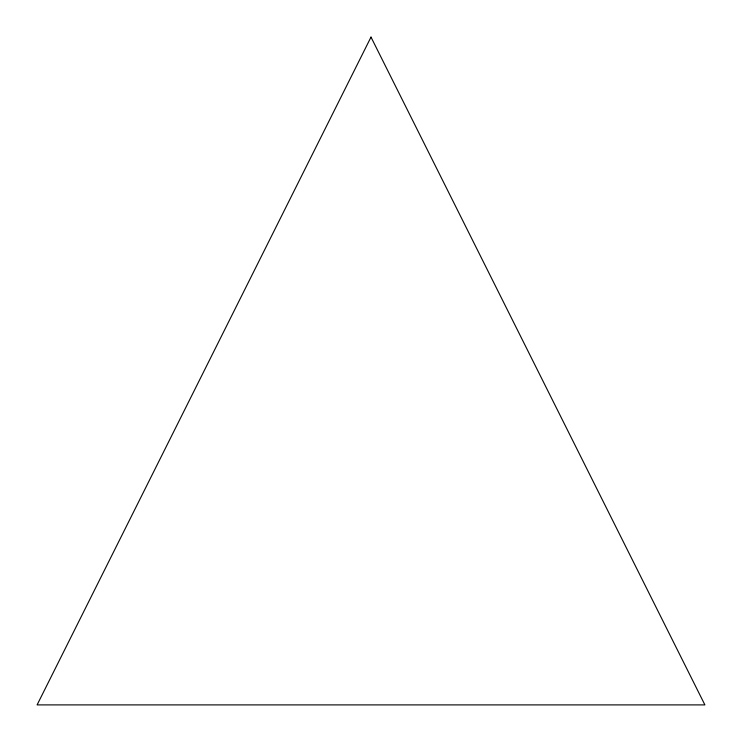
<?xml version="1.0" encoding="UTF-8"?>
<svg xmlns="http://www.w3.org/2000/svg" width="742" height="742" viewBox="0 0 742 742"><rect width="100%" height="100%" fill="white"/><g stroke="black" fill="none" stroke-linecap="round" stroke-linejoin="round"><path stroke-width="1.11" d="M371 37.1L37.1 704.9L704.9 704.9L371 37.1"/></g></svg>
